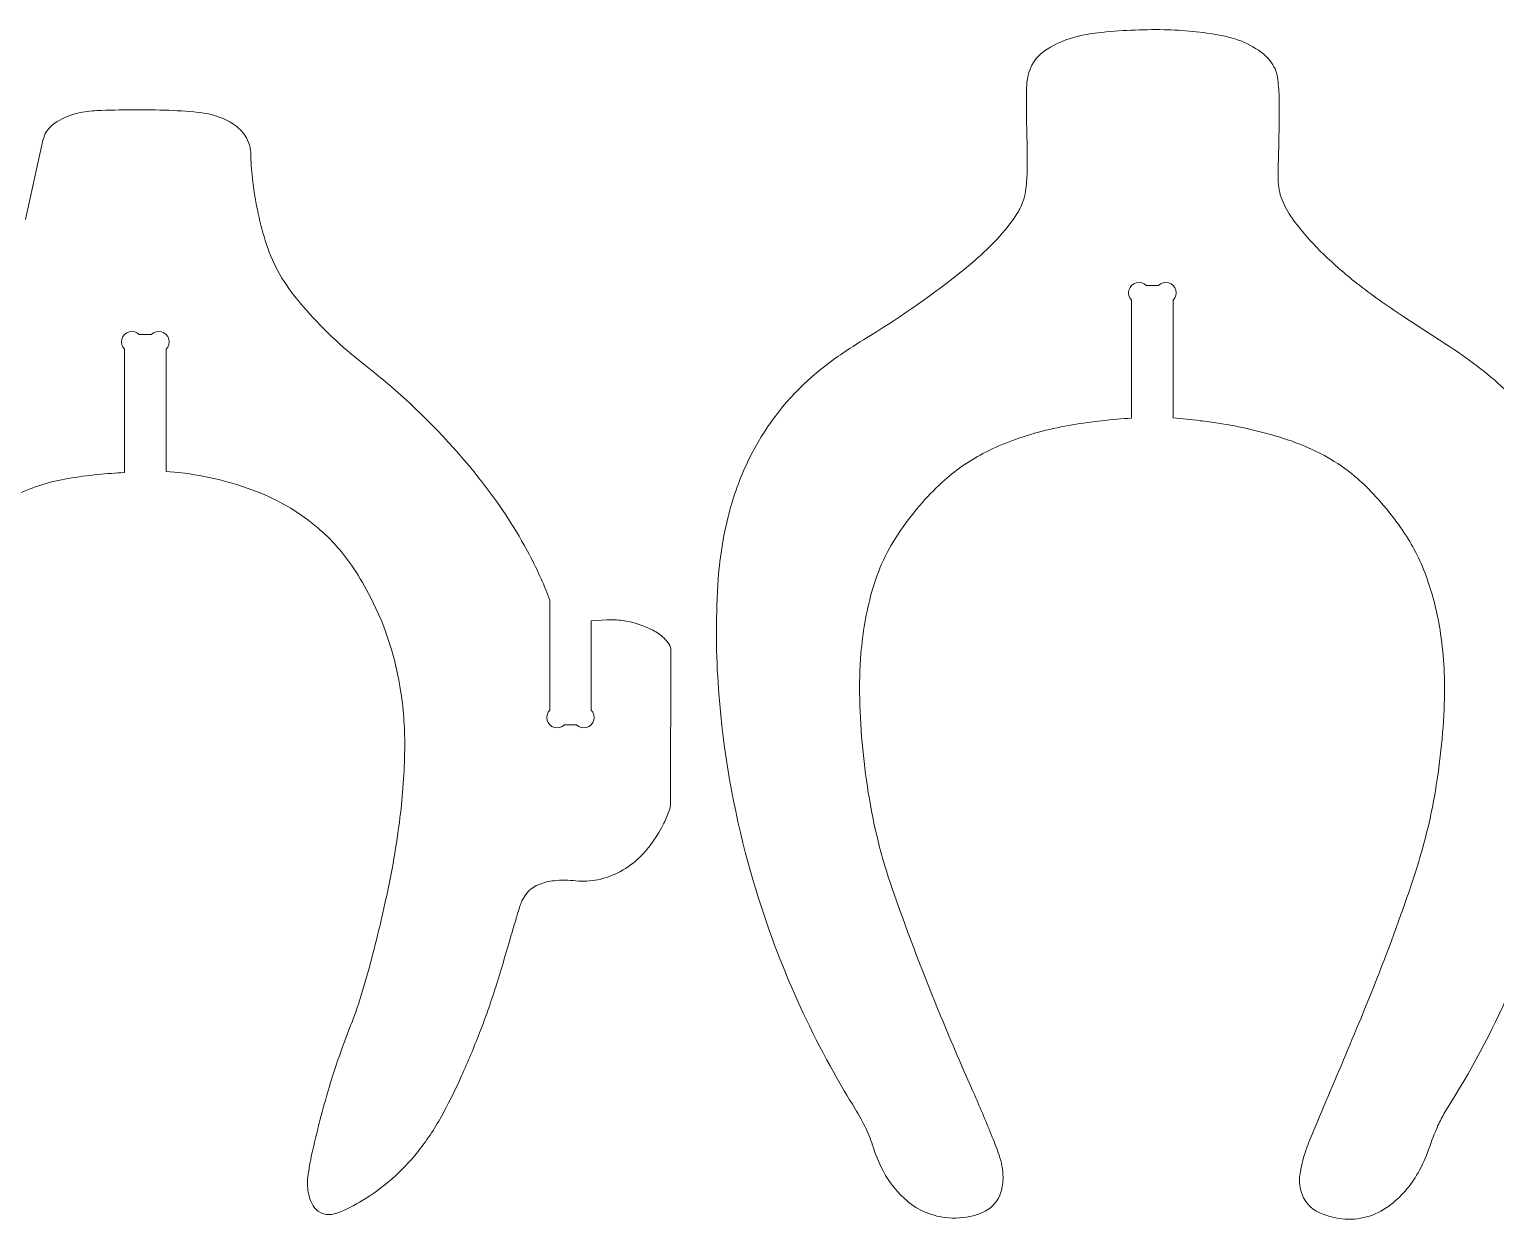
# Model space of a CAD drawing. Header units: centimetres. Extents: x -10.7 to 10.9, y -7.9 to 10.7.
# Drawn here: x -2.41 to 1.682, y 7.392 to 10.717 of the extents above; entities that cross this region are included whole.
import ezdxf

# ---------------------------------------------------------------- set-up
doc = ezdxf.new("R2010")
doc.units = ezdxf.units.CM
doc.header["$MEASUREMENT"] = 0
doc.layers.add('Capa 1', color=7, linetype='Continuous')

msp = doc.modelspace()

# ---------------------------------------------------------------- linework, layer by layer
at = {"layer": 'Capa 1', "color": 250, "lineweight": 18}
for points, knots in [([(0.66636, 9.63165), (0.61108, 9.62808), (0.55598, 9.62183), (0.50129, 9.61294), (0.50129, 9.61294), (0.44423, 9.60366), (0.38822, 9.58901), (0.33393, 9.56913), (0.33393, 9.56913), (0.30843, 9.5598), (0.28349, 9.54897), (0.25927, 9.53669), (0.25927, 9.53669), (0.21768, 9.51559), (0.17898, 9.48927), (0.1441, 9.45832), (0.1441, 9.45832), (0.1222, 9.43887), (0.10156, 9.41808), (0.08231, 9.39603), (0.08231, 9.39603), (0.06049, 9.37106), (0.04008, 9.34491), (0.02119, 9.31766), (0.02119, 9.31766), (-0.01519, 9.2652), (-0.04236, 9.20692), (-0.05916, 9.14531), (-0.05916, 9.14531), (-0.07439, 9.08941), (-0.08437, 9.03221), (-0.08893, 8.97445), (-0.08893, 8.97445), (-0.0923, 8.93212), (-0.09346, 8.88964), (-0.09242, 8.84717), (-0.09242, 8.84717), (-0.09014, 8.7539), (-0.08119, 8.66094), (-0.06564, 8.56896), (-0.06564, 8.56896), (-0.05029, 8.47832), (-0.02718, 8.3892), (0.00345, 8.30252), (0.00345, 8.30252), (0.04385, 8.18824), (0.08717, 8.075), (0.13338, 7.96293), (0.13338, 7.96293), (0.16373, 7.88935), (0.19508, 7.8162), (0.22744, 7.74347), (0.22744, 7.74347), (0.24487, 7.70432), (0.26158, 7.66484), (0.27757, 7.62509), (0.27757, 7.62509), (0.28431, 7.60835), (0.29061, 7.59147), (0.2965, 7.57443), (0.2965, 7.57443), (0.30335, 7.55459), (0.30706, 7.53381), (0.30753, 7.51285), (0.30753, 7.51285), (0.30784, 7.49869), (0.30579, 7.48456), (0.3015, 7.47107), (0.3015, 7.47107), (0.29426, 7.44834), (0.27845, 7.42934), (0.25743, 7.41806), (0.25743, 7.41806), (0.24694, 7.41245), (0.23577, 7.40818), (0.22421, 7.40535), (0.22421, 7.40535), (0.19887, 7.39918), (0.17266, 7.39753), (0.14675, 7.40046), (0.14675, 7.40046), (0.10404, 7.40531), (0.06401, 7.42378), (0.0326, 7.45311), (0.0326, 7.45311), (0.00522, 7.47868), (-0.01724, 7.50909), (-0.03361, 7.54278), (-0.03361, 7.54278), (-0.04187, 7.55975), (-0.04878, 7.57734), (-0.05428, 7.5954), (-0.05428, 7.5954), (-0.05978, 7.61344), (-0.06661, 7.63107), (-0.07471, 7.64811), (-0.07471, 7.64811), (-0.0838, 7.66726), (-0.09398, 7.68588), (-0.10518, 7.70389), (-0.10518, 7.70389), (-0.12596, 7.73729), (-0.14596, 7.77118), (-0.16515, 7.80553), (-0.16515, 7.80553), (-0.27266, 7.99794), (-0.35526, 8.20331), (-0.41089, 8.41657), (-0.41089, 8.41657), (-0.4516, 8.57263), (-0.47735, 8.73222), (-0.48778, 8.89315), (-0.48778, 8.89315), (-0.49404, 8.98961), (-0.49385, 9.08639), (-0.48722, 9.18283), (-0.48722, 9.18283), (-0.48275, 9.24803), (-0.47185, 9.31263), (-0.45465, 9.3757), (-0.45465, 9.3757), (-0.4412, 9.42506), (-0.4231, 9.47307), (-0.40057, 9.51902), (-0.40057, 9.51902), (-0.36016, 9.60153), (-0.30448, 9.67567), (-0.23653, 9.73748), (-0.23653, 9.73748), (-0.20631, 9.76499), (-0.17406, 9.79016), (-0.14004, 9.81281), (-0.14004, 9.81281), (-0.11446, 9.82984), (-0.08856, 9.8464), (-0.06233, 9.86244), (-0.06233, 9.86244), (0.02689, 9.91708), (0.11261, 9.97723), (0.19431, 10.0426), (0.19431, 10.0426), (0.22492, 10.06709), (0.25398, 10.09344), (0.28136, 10.12148), (0.28136, 10.12148), (0.30426, 10.14492), (0.32502, 10.17035), (0.34343, 10.19745), (0.34343, 10.19745), (0.35157, 10.20943), (0.35817, 10.22238), (0.36308, 10.23599), (0.36308, 10.23599), (0.36646, 10.24536), (0.36886, 10.25503), (0.37024, 10.26489), (0.37024, 10.26489), (0.37274, 10.28278), (0.37423, 10.30079), (0.37468, 10.31884), (0.37468, 10.31884), (0.37536, 10.34573), (0.3753, 10.37261), (0.37451, 10.3995), (0.37451, 10.3995), (0.37304, 10.4494), (0.37257, 10.49934), (0.3731, 10.54926), (0.3731, 10.54926), (0.37324, 10.56248), (0.37474, 10.57563), (0.37757, 10.58854), (0.37757, 10.58854), (0.38195, 10.6086), (0.39191, 10.62702), (0.40629, 10.6417), (0.40629, 10.6417), (0.41611, 10.65172), (0.42731, 10.6603), (0.43956, 10.66719), (0.43956, 10.66719), (0.46182, 10.67972), (0.48565, 10.68931), (0.51038, 10.6957), (0.51038, 10.6957), (0.53076, 10.70097), (0.55147, 10.70477), (0.57238, 10.70709), (0.57238, 10.70709), (0.63363, 10.71389), (0.69524, 10.71678), (0.75683, 10.71575), (0.75683, 10.71575), (0.8103, 10.71487), (0.86362, 10.70946), (0.91618, 10.6996), (0.91618, 10.6996), (0.93475, 10.69611), (0.953, 10.69096), (0.97067, 10.68421), (0.97067, 10.68421), (0.99396, 10.6753), (1.01571, 10.66272), (1.03505, 10.64698), (1.03505, 10.64698), (1.04852, 10.63598), (1.05928, 10.62201), (1.06646, 10.60616), (1.06646, 10.60616), (1.06973, 10.59894), (1.07198, 10.59128), (1.07313, 10.58342), (1.07313, 10.58342), (1.07583, 10.56507), (1.07742, 10.54655), (1.07791, 10.52801), (1.07791, 10.52801), (1.07844, 10.50788), (1.07857, 10.48775), (1.07831, 10.46761), (1.07831, 10.46761), (1.07772, 10.42477), (1.07674, 10.38191), (1.07535, 10.33908), (1.07535, 10.33908), (1.07482, 10.32295), (1.07488, 10.30682), (1.07552, 10.29071), (1.07552, 10.29071), (1.07628, 10.27118), (1.08081, 10.25197), (1.08888, 10.23416), (1.08888, 10.23416), (1.09684, 10.21651), (1.10669, 10.1998), (1.11825, 10.18427), (1.11825, 10.18427), (1.14338, 10.15053), (1.17115, 10.11884), (1.20132, 10.08952), (1.20132, 10.08952), (1.23082, 10.06084), (1.26185, 10.0338), (1.29426, 10.00847), (1.29426, 10.00847), (1.33594, 9.97589), (1.37898, 9.94509), (1.42325, 9.91612)], [0, 0, 0, 0, 0.015873, 0.015873, 0.015873, 0.015873, 0.031746, 0.031746, 0.031746, 0.031746, 0.047619, 0.047619, 0.047619, 0.047619, 0.0634921, 0.0634921, 0.0634921, 0.0634921, 0.0793651, 0.0793651, 0.0793651, 0.0793651, 0.0952381, 0.0952381, 0.0952381, 0.0952381, 0.1111111, 0.1111111, 0.1111111, 0.1111111, 0.1269841, 0.1269841, 0.1269841, 0.1269841, 0.1428571, 0.1428571, 0.1428571, 0.1428571, 0.1587302, 0.1587302, 0.1587302, 0.1587302, 0.1746032, 0.1746032, 0.1746032, 0.1746032, 0.1904762, 0.1904762, 0.1904762, 0.1904762, 0.2063492, 0.2063492, 0.2063492, 0.2063492, 0.2222222, 0.2222222, 0.2222222, 0.2222222, 0.2380952, 0.2380952, 0.2380952, 0.2380952, 0.2539683, 0.2539683, 0.2539683, 0.2539683, 0.2698413, 0.2698413, 0.2698413, 0.2698413, 0.2857143, 0.2857143, 0.2857143, 0.2857143, 0.3015873, 0.3015873, 0.3015873, 0.3015873, 0.3174603, 0.3174603, 0.3174603, 0.3174603, 0.3333333, 0.3333333, 0.3333333, 0.3333333, 0.3492063, 0.3492063, 0.3492063, 0.3492063, 0.3650794, 0.3650794, 0.3650794, 0.3650794, 0.3809524, 0.3809524, 0.3809524, 0.3809524, 0.3968254, 0.3968254, 0.3968254, 0.3968254, 0.4126984, 0.4126984, 0.4126984, 0.4126984, 0.4285714, 0.4285714, 0.4285714, 0.4285714, 0.4444444, 0.4444444, 0.4444444, 0.4444444, 0.4603175, 0.4603175, 0.4603175, 0.4603175, 0.4761905, 0.4761905, 0.4761905, 0.4761905, 0.4920635, 0.4920635, 0.4920635, 0.4920635, 0.5079365, 0.5079365, 0.5079365, 0.5079365, 0.5238095, 0.5238095, 0.5238095, 0.5238095, 0.5396825, 0.5396825, 0.5396825, 0.5396825, 0.5555556, 0.5555556, 0.5555556, 0.5555556, 0.5714286, 0.5714286, 0.5714286, 0.5714286, 0.5873016, 0.5873016, 0.5873016, 0.5873016, 0.6031746, 0.6031746, 0.6031746, 0.6031746, 0.6190476, 0.6190476, 0.6190476, 0.6190476, 0.6349206, 0.6349206, 0.6349206, 0.6349206, 0.6507937, 0.6507937, 0.6507937, 0.6507937, 0.6666667, 0.6666667, 0.6666667, 0.6666667, 0.6825397, 0.6825397, 0.6825397, 0.6825397, 0.6984127, 0.6984127, 0.6984127, 0.6984127, 0.7142857, 0.7142857, 0.7142857, 0.7142857, 0.7301587, 0.7301587, 0.7301587, 0.7301587, 0.7460317, 0.7460317, 0.7460317, 0.7460317, 0.7619048, 0.7619048, 0.7619048, 0.7619048, 0.7777778, 0.7777778, 0.7777778, 0.7777778, 0.7936508, 0.7936508, 0.7936508, 0.7936508, 0.8095238, 0.8095238, 0.8095238, 0.8095238, 0.8253968, 0.8253968, 0.8253968, 0.8253968, 0.8412698, 0.8412698, 0.8412698, 0.8412698, 0.8571429, 0.8571429, 0.8571429, 0.8571429, 0.8730159, 0.8730159, 0.8730159, 0.8730159, 0.8888889, 0.8888889, 0.8888889, 0.8888889, 0.9047619, 0.9047619, 0.9047619, 0.9047619, 0.9206349, 0.9206349, 0.9206349, 0.9206349, 0.9365079, 0.9365079, 0.9365079, 0.9365079, 0.952381, 0.952381, 0.952381, 0.952381, 0.968254, 0.968254, 0.968254, 0.968254, 1, 1, 1, 1]), ([(-2.36771, 10.41989), (-2.36623, 10.42399), (-2.36427, 10.42787), (-2.36185, 10.43149), (-2.36185, 10.43149), (-2.35406, 10.44307), (-2.34374, 10.45277), (-2.33169, 10.45983), (-2.33169, 10.45983), (-2.31388, 10.47028), (-2.29457, 10.478), (-2.27447, 10.48273), (-2.27447, 10.48273), (-2.25708, 10.4868), (-2.23935, 10.48922), (-2.22151, 10.48997), (-2.22151, 10.48997), (-2.1545, 10.49275), (-2.08741, 10.49301), (-2.02037, 10.49077), (-2.02037, 10.49077), (-1.98928, 10.48974), (-1.95824, 10.48727), (-1.92738, 10.48341), (-1.92738, 10.48341), (-1.90436, 10.48055), (-1.88194, 10.47402), (-1.86099, 10.4641), (-1.86099, 10.4641), (-1.84612, 10.45708), (-1.83256, 10.4476), (-1.82084, 10.43606), (-1.82084, 10.43606), (-1.80732, 10.42277), (-1.79797, 10.40581), (-1.79389, 10.38729), (-1.79389, 10.38729), (-1.79266, 10.38167), (-1.79198, 10.37593), (-1.79187, 10.37017), (-1.79187, 10.37017), (-1.79145, 10.34718), (-1.78994, 10.32422), (-1.78734, 10.30137), (-1.78734, 10.30137), (-1.78064, 10.24247), (-1.76871, 10.1843), (-1.7517, 10.12753), (-1.7517, 10.12753), (-1.74284, 10.09802), (-1.73096, 10.06951), (-1.71622, 10.04247), (-1.71622, 10.04247), (-1.70157, 10.01561), (-1.68447, 9.99015), (-1.66512, 9.96643), (-1.66512, 9.96643), (-1.61561, 9.90571), (-1.56014, 9.85013), (-1.49951, 9.8005)], [0, 0, 0, 0, 0.0625, 0.0625, 0.0625, 0.0625, 0.125, 0.125, 0.125, 0.125, 0.1875, 0.1875, 0.1875, 0.1875, 0.25, 0.25, 0.25, 0.25, 0.3125, 0.3125, 0.3125, 0.3125, 0.375, 0.375, 0.375, 0.375, 0.4375, 0.4375, 0.4375, 0.4375, 0.5, 0.5, 0.5, 0.5, 0.5625, 0.5625, 0.5625, 0.5625, 0.625, 0.625, 0.625, 0.625, 0.6875, 0.6875, 0.6875, 0.6875, 0.75, 0.75, 0.75, 0.75, 0.8125, 0.8125, 0.8125, 0.8125, 0.875, 0.875, 0.875, 0.875, 1, 1, 1, 1]), ([(-2.4206, 10.1859), (-2.4206, 10.1859), (-2.38157, 10.36473), (-2.38157, 10.36473), (-2.38157, 10.36473), (-2.38157, 10.36473), (-2.37183, 10.40626), (-2.37183, 10.40626), (-2.37183, 10.40626), (-2.37183, 10.40626), (-2.36771, 10.41989), (-2.36771, 10.41989)], [0, 0, 0, 0, 0.25, 0.25, 0.25, 0.25, 0.5, 0.5, 0.5, 0.5, 1, 1, 1, 1]), ([(0.70733, 10.00205), (0.70002, 10.00937), (0.68935, 10.01222), (0.67935, 10.00955), (0.67935, 10.00955), (0.66937, 10.00686), (0.66156, 9.99905), (0.65889, 9.98906), (0.65889, 9.98906), (0.6562, 9.97908), (0.65905, 9.9684), (0.66637, 9.9611)], [0, 0, 0, 0, 0.25, 0.25, 0.25, 0.25, 0.5, 0.5, 0.5, 0.5, 1, 1, 1, 1]), ([(0.78222, 9.9611), (0.78953, 9.9684), (0.79238, 9.97908), (0.78971, 9.98906), (0.78971, 9.98906), (0.78702, 9.99905), (0.77922, 10.00686), (0.76922, 10.00955), (0.76922, 10.00955), (0.75924, 10.01222), (0.74858, 10.00937), (0.74126, 10.00205)], [0, 0, 0, 0, 0.25, 0.25, 0.25, 0.25, 0.5, 0.5, 0.5, 0.5, 1, 1, 1, 1]), ([(-2.10292, 9.86501), (-2.11024, 9.87232), (-2.12091, 9.87518), (-2.1309, 9.8725), (-2.1309, 9.8725), (-2.14089, 9.86982), (-2.14869, 9.86201), (-2.15138, 9.85202), (-2.15138, 9.85202), (-2.15406, 9.84203), (-2.1512, 9.83136), (-2.14389, 9.82404)], [0, 0, 0, 0, 0.25, 0.25, 0.25, 0.25, 0.5, 0.5, 0.5, 0.5, 1, 1, 1, 1]), ([(-2.02804, 9.82404), (-2.02072, 9.83136), (-2.01787, 9.84203), (-2.02055, 9.85202), (-2.02055, 9.85202), (-2.02322, 9.86201), (-2.03104, 9.86982), (-2.04103, 9.8725), (-2.04103, 9.8725), (-2.05102, 9.87518), (-2.06168, 9.87232), (-2.06899, 9.86501)], [0, 0, 0, 0, 0.25, 0.25, 0.25, 0.25, 0.5, 0.5, 0.5, 0.5, 1, 1, 1, 1]), ([(-1.97626, 9.47767), (-1.97626, 9.47767), (-1.99395, 9.4796), (-1.99395, 9.4796), (-1.99395, 9.4796), (-1.99395, 9.4796), (-2.02804, 9.4825), (-2.02804, 9.4825), (-2.02804, 9.4825), (-2.02804, 9.4825), (-2.02804, 9.82404), (-2.02804, 9.82404)], [0, 0, 0, 0, 0.25, 0.25, 0.25, 0.25, 0.5, 0.5, 0.5, 0.5, 1, 1, 1, 1]), ([(1.54578, 9.83653), (1.57424, 9.81815), (1.60204, 9.79874), (1.62907, 9.7783), (1.62907, 9.7783), (1.65628, 9.75774), (1.68237, 9.73572), (1.70723, 9.71237), (1.70723, 9.71237), (1.7471, 9.67493), (1.78176, 9.63231), (1.8103, 9.58566), (1.8103, 9.58566), (1.8425, 9.53299), (1.86809, 9.47652), (1.88647, 9.41757), (1.88647, 9.41757), (1.91611, 9.32247), (1.93305, 9.22384), (1.93684, 9.12427), (1.93684, 9.12427), (1.93798, 9.0946), (1.93829, 9.06488), (1.93779, 9.03518), (1.93779, 9.03518), (1.93665, 8.96757), (1.93309, 8.90001), (1.92711, 8.83265), (1.92711, 8.83265), (1.9151, 8.69705), (1.8923, 8.56261), (1.85896, 8.43061), (1.85896, 8.43061), (1.79757, 8.18751), (1.69989, 7.95496), (1.56928, 7.74093)], [0, 0, 0, 0, 0.1, 0.1, 0.1, 0.1, 0.2, 0.2, 0.2, 0.2, 0.3, 0.3, 0.3, 0.3, 0.4, 0.4, 0.4, 0.4, 0.5, 0.5, 0.5, 0.5, 0.6, 0.6, 0.6, 0.6, 0.7, 0.7, 0.7, 0.7, 0.8, 0.8, 0.8, 0.8, 1, 1, 1, 1]), ([(-1.39832, 9.71807), (-1.30966, 9.64108), (-1.22819, 9.55617), (-1.15494, 9.46439), (-1.15494, 9.46439), (-1.10795, 9.40552), (-1.06582, 9.34293), (-1.02897, 9.27724), (-1.02897, 9.27724), (-1.01627, 9.25459), (-1.00429, 9.23154), (-0.99306, 9.20813), (-0.99306, 9.20813), (-0.98308, 9.18733), (-0.97387, 9.16618), (-0.96541, 9.14473)], [0, 0, 0, 0, 0.2, 0.2, 0.2, 0.2, 0.4, 0.4, 0.4, 0.4, 0.6, 0.6, 0.6, 0.6, 1, 1, 1, 1]), ([(1.49514, 7.59056), (1.48738, 7.56783), (1.47751, 7.54588), (1.46566, 7.525), (1.46566, 7.525), (1.44509, 7.48875), (1.41722, 7.45716), (1.38382, 7.43223), (1.38382, 7.43223), (1.34642, 7.4043), (1.29977, 7.39165), (1.25339, 7.39683), (1.25339, 7.39683), (1.23054, 7.3994), (1.20827, 7.4057), (1.18747, 7.41549), (1.18747, 7.41549), (1.1672, 7.42504), (1.15127, 7.44191), (1.14291, 7.46269), (1.14291, 7.46269), (1.13573, 7.48058), (1.13331, 7.50004), (1.13591, 7.51915), (1.13591, 7.51915), (1.13891, 7.54116), (1.14401, 7.56284), (1.15115, 7.58388), (1.15115, 7.58388), (1.15492, 7.59499), (1.15901, 7.60599), (1.16343, 7.61684), (1.16343, 7.61684), (1.17809, 7.65286), (1.19305, 7.68875), (1.20834, 7.72451), (1.20834, 7.72451), (1.24143, 7.80186), (1.27413, 7.87937), (1.30643, 7.95706), (1.30643, 7.95706), (1.34604, 8.05236), (1.38324, 8.14864), (1.41795, 8.24583), (1.41795, 8.24583), (1.43404, 8.29089), (1.4493, 8.33624), (1.46371, 8.38186), (1.46371, 8.38186), (1.48371, 8.44528), (1.49957, 8.50992), (1.51115, 8.57538), (1.51115, 8.57538), (1.52632, 8.66104), (1.53559, 8.7476), (1.53894, 8.83451), (1.53894, 8.83451), (1.54144, 8.89965), (1.53798, 8.96487), (1.5286, 9.02936), (1.5286, 9.02936), (1.52047, 9.08517), (1.50662, 9.13997), (1.48726, 9.19294), (1.48726, 9.19294), (1.47122, 9.23681), (1.44976, 9.27852), (1.42339, 9.3171), (1.42339, 9.3171), (1.41505, 9.32928), (1.40639, 9.34125), (1.3974, 9.35297), (1.3974, 9.35297), (1.37977, 9.37599), (1.3611, 9.39817), (1.34145, 9.41949), (1.34145, 9.41949), (1.32494, 9.43739), (1.3073, 9.4542), (1.28863, 9.46981), (1.28863, 9.46981), (1.26466, 9.48985), (1.23888, 9.50759), (1.21159, 9.52279), (1.21159, 9.52279), (1.17232, 9.54464), (1.13093, 9.5624), (1.08805, 9.57578), (1.08805, 9.57578), (1.02909, 9.59419), (0.96885, 9.60816), (0.90781, 9.61757), (0.90781, 9.61757), (0.89096, 9.62017), (0.87408, 9.62245), (0.85715, 9.62441), (0.85715, 9.62441), (0.8322, 9.6273), (0.80722, 9.62988), (0.78222, 9.63213)], [0, 0, 0, 0, 0.0384615, 0.0384615, 0.0384615, 0.0384615, 0.0769231, 0.0769231, 0.0769231, 0.0769231, 0.1153846, 0.1153846, 0.1153846, 0.1153846, 0.1538462, 0.1538462, 0.1538462, 0.1538462, 0.1923077, 0.1923077, 0.1923077, 0.1923077, 0.2307692, 0.2307692, 0.2307692, 0.2307692, 0.2692308, 0.2692308, 0.2692308, 0.2692308, 0.3076923, 0.3076923, 0.3076923, 0.3076923, 0.3461538, 0.3461538, 0.3461538, 0.3461538, 0.3846154, 0.3846154, 0.3846154, 0.3846154, 0.4230769, 0.4230769, 0.4230769, 0.4230769, 0.4615385, 0.4615385, 0.4615385, 0.4615385, 0.5, 0.5, 0.5, 0.5, 0.5384615, 0.5384615, 0.5384615, 0.5384615, 0.5769231, 0.5769231, 0.5769231, 0.5769231, 0.6153846, 0.6153846, 0.6153846, 0.6153846, 0.6538462, 0.6538462, 0.6538462, 0.6538462, 0.6923077, 0.6923077, 0.6923077, 0.6923077, 0.7307692, 0.7307692, 0.7307692, 0.7307692, 0.7692308, 0.7692308, 0.7692308, 0.7692308, 0.8076923, 0.8076923, 0.8076923, 0.8076923, 0.8461538, 0.8461538, 0.8461538, 0.8461538, 0.8846154, 0.8846154, 0.8846154, 0.8846154, 0.9230769, 0.9230769, 0.9230769, 0.9230769, 1, 1, 1, 1]), ([(-2.14389, 9.47942), (-2.16894, 9.4784), (-2.19396, 9.47662), (-2.2189, 9.47405), (-2.2189, 9.47405), (-2.24666, 9.4712), (-2.27434, 9.46757), (-2.30188, 9.46316), (-2.30188, 9.46316), (-2.35165, 9.45522), (-2.39994, 9.43987), (-2.44516, 9.41762), (-2.44516, 9.41762), (-2.53327, 9.37427), (-2.60878, 9.30911), (-2.66449, 9.22826), (-2.66449, 9.22826), (-2.69417, 9.18521), (-2.71853, 9.13876), (-2.73706, 9.08989), (-2.73706, 9.08989), (-2.75097, 9.0532), (-2.76166, 9.01539), (-2.76899, 8.97685), (-2.76899, 8.97685), (-2.77945, 8.9219), (-2.78582, 8.86627), (-2.78805, 8.81039), (-2.78805, 8.81039), (-2.7922, 8.70694), (-2.78942, 8.60332), (-2.77973, 8.50024), (-2.77973, 8.50024), (-2.77475, 8.44732), (-2.76842, 8.39454), (-2.7607, 8.34194), (-2.7607, 8.34194), (-2.75242, 8.28544), (-2.74279, 8.22914), (-2.73179, 8.17312), (-2.73179, 8.17312), (-2.72254, 8.12603), (-2.71179, 8.07927), (-2.69955, 8.03289), (-2.69955, 8.03289), (-2.69245, 8.00606), (-2.68389, 7.97967), (-2.67386, 7.95379), (-2.67386, 7.95379), (-2.65716, 7.91066), (-2.6401, 7.86766), (-2.6227, 7.8248), (-2.6227, 7.8248), (-2.60529, 7.78192), (-2.58951, 7.73838), (-2.57541, 7.69431), (-2.57541, 7.69431), (-2.56042, 7.64746), (-2.54829, 7.59971), (-2.5391, 7.55138), (-2.5391, 7.55138), (-2.53493, 7.52949), (-2.53374, 7.50712), (-2.53557, 7.48492), (-2.53557, 7.48492), (-2.53662, 7.4723), (-2.5396, 7.45993), (-2.54444, 7.44822), (-2.54444, 7.44822), (-2.55182, 7.43037), (-2.56729, 7.41709), (-2.58605, 7.41249), (-2.58605, 7.41249), (-2.59974, 7.40914), (-2.61399, 7.40855), (-2.62791, 7.41077), (-2.62791, 7.41077), (-2.64707, 7.4138), (-2.66569, 7.41959), (-2.68321, 7.42794), (-2.68321, 7.42794), (-2.70115, 7.43648), (-2.71811, 7.44701), (-2.73373, 7.4593), (-2.73373, 7.4593), (-2.75743, 7.47796), (-2.77974, 7.4983), (-2.80046, 7.52019), (-2.80046, 7.52019), (-2.84253, 7.56463), (-2.88049, 7.61282), (-2.91383, 7.66412), (-2.91383, 7.66412), (-2.95465, 7.72694), (-2.99075, 7.7927), (-3.02184, 7.86086), (-3.02184, 7.86086), (-3.04586, 7.91353), (-3.06756, 7.96724), (-3.08685, 8.02183), (-3.08685, 8.02183), (-3.11049, 8.08866), (-3.13172, 8.15634), (-3.15049, 8.22471)], [0, 0, 0, 0, 0.037037, 0.037037, 0.037037, 0.037037, 0.0740741, 0.0740741, 0.0740741, 0.0740741, 0.1111111, 0.1111111, 0.1111111, 0.1111111, 0.1481481, 0.1481481, 0.1481481, 0.1481481, 0.1851852, 0.1851852, 0.1851852, 0.1851852, 0.2222222, 0.2222222, 0.2222222, 0.2222222, 0.2592593, 0.2592593, 0.2592593, 0.2592593, 0.2962963, 0.2962963, 0.2962963, 0.2962963, 0.3333333, 0.3333333, 0.3333333, 0.3333333, 0.3703704, 0.3703704, 0.3703704, 0.3703704, 0.4074074, 0.4074074, 0.4074074, 0.4074074, 0.4444444, 0.4444444, 0.4444444, 0.4444444, 0.4814815, 0.4814815, 0.4814815, 0.4814815, 0.5185185, 0.5185185, 0.5185185, 0.5185185, 0.5555556, 0.5555556, 0.5555556, 0.5555556, 0.5925926, 0.5925926, 0.5925926, 0.5925926, 0.6296296, 0.6296296, 0.6296296, 0.6296296, 0.6666667, 0.6666667, 0.6666667, 0.6666667, 0.7037037, 0.7037037, 0.7037037, 0.7037037, 0.7407407, 0.7407407, 0.7407407, 0.7407407, 0.7777778, 0.7777778, 0.7777778, 0.7777778, 0.8148148, 0.8148148, 0.8148148, 0.8148148, 0.8518519, 0.8518519, 0.8518519, 0.8518519, 0.8888889, 0.8888889, 0.8888889, 0.8888889, 0.9259259, 0.9259259, 0.9259259, 0.9259259, 1, 1, 1, 1]), ([(-1.5131, 7.93601), (-1.50655, 7.95271), (-1.50042, 7.96958), (-1.49469, 7.98661), (-1.49469, 7.98661), (-1.48356, 8.01971), (-1.47341, 8.05312), (-1.46426, 8.08684), (-1.46426, 8.08684), (-1.44603, 8.15389), (-1.42945, 8.22135), (-1.41454, 8.28921), (-1.41454, 8.28921), (-1.398, 8.36436), (-1.38494, 8.44021), (-1.37539, 8.51656), (-1.37539, 8.51656), (-1.36747, 8.57983), (-1.36308, 8.64347), (-1.36221, 8.70723), (-1.36221, 8.70723), (-1.36151, 8.76037), (-1.36502, 8.81347), (-1.37273, 8.86606), (-1.37273, 8.86606), (-1.38634, 8.95879), (-1.41507, 9.04864), (-1.4578, 9.13205), (-1.4578, 9.13205), (-1.47208, 9.15991), (-1.4879, 9.18691), (-1.50521, 9.21297), (-1.50521, 9.21297), (-1.5331, 9.25496), (-1.56672, 9.29282), (-1.60512, 9.32547), (-1.60512, 9.32547), (-1.65247, 9.36573), (-1.70584, 9.39823), (-1.76333, 9.4218), (-1.76333, 9.4218), (-1.83153, 9.44977), (-1.90311, 9.46855), (-1.97626, 9.47767)], [0, 0, 0, 0, 0.0833333, 0.0833333, 0.0833333, 0.0833333, 0.1666667, 0.1666667, 0.1666667, 0.1666667, 0.25, 0.25, 0.25, 0.25, 0.3333333, 0.3333333, 0.3333333, 0.3333333, 0.4166667, 0.4166667, 0.4166667, 0.4166667, 0.5, 0.5, 0.5, 0.5, 0.5833333, 0.5833333, 0.5833333, 0.5833333, 0.6666667, 0.6666667, 0.6666667, 0.6666667, 0.75, 0.75, 0.75, 0.75, 0.8333333, 0.8333333, 0.8333333, 0.8333333, 1, 1, 1, 1]), ([(-0.96541, 9.14473), (-0.96541, 9.14473), (-0.95869, 9.12796), (-0.95869, 9.12796), (-0.95869, 9.12796), (-0.95869, 9.12796), (-0.95742, 9.12363), (-0.95742, 9.12363), (-0.95742, 9.12363), (-0.95742, 9.12363), (-0.95746, 8.81673), (-0.95746, 8.81673)], [0, 0, 0, 0, 0.25, 0.25, 0.25, 0.25, 0.5, 0.5, 0.5, 0.5, 1, 1, 1, 1]), ([(-0.84162, 8.81673), (-0.84162, 8.81673), (-0.84163, 9.06576), (-0.84163, 9.06576), (-0.84163, 9.06576), (-0.84163, 9.06576), (-0.79854, 9.06851), (-0.79854, 9.06851)], [0, 0, 0, 0, 0.3333333, 0.3333333, 0.3333333, 0.3333333, 1, 1, 1, 1]), ([(-0.79854, 9.06851), (-0.78396, 9.06933), (-0.76933, 9.06873), (-0.75485, 9.06673), (-0.75485, 9.06673), (-0.72507, 9.0626), (-0.69621, 9.05335), (-0.66956, 9.0394), (-0.66956, 9.0394), (-0.65827, 9.03349), (-0.64786, 9.02603), (-0.63865, 9.01722), (-0.63865, 9.01722), (-0.63313, 9.01195), (-0.62824, 9.00602), (-0.62409, 8.99961), (-0.62409, 8.99961), (-0.62186, 8.99616), (-0.62044, 8.99224), (-0.61991, 8.98818)], [0, 0, 0, 0, 0.1666667, 0.1666667, 0.1666667, 0.1666667, 0.3333333, 0.3333333, 0.3333333, 0.3333333, 0.5, 0.5, 0.5, 0.5, 0.6666667, 0.6666667, 0.6666667, 0.6666667, 1, 1, 1, 1]), ([(-0.95746, 8.81673), (-0.96478, 8.80941), (-0.96764, 8.79875), (-0.96496, 8.78875), (-0.96496, 8.78875), (-0.96227, 8.77876), (-0.95447, 8.77095), (-0.94448, 8.76828), (-0.94448, 8.76828), (-0.93449, 8.76559), (-0.92382, 8.76846), (-0.9165, 8.77577)], [0, 0, 0, 0, 0.25, 0.25, 0.25, 0.25, 0.5, 0.5, 0.5, 0.5, 1, 1, 1, 1]), ([(-0.88259, 8.77577), (-0.87526, 8.76846), (-0.8646, 8.76559), (-0.85461, 8.76828), (-0.85461, 8.76828), (-0.84462, 8.77095), (-0.83682, 8.77875), (-0.83413, 8.78875), (-0.83413, 8.78875), (-0.83145, 8.79875), (-0.83431, 8.80941), (-0.84162, 8.81673)], [0, 0, 0, 0, 0.25, 0.25, 0.25, 0.25, 0.5, 0.5, 0.5, 0.5, 1, 1, 1, 1]), ([(-0.62057, 8.5505), (-0.62101, 8.54636), (-0.62195, 8.54229), (-0.62333, 8.53837), (-0.62333, 8.53837), (-0.62785, 8.52556), (-0.63308, 8.51302), (-0.63895, 8.50076), (-0.63895, 8.50076), (-0.65573, 8.46572), (-0.67844, 8.43379), (-0.70602, 8.40642), (-0.70602, 8.40642), (-0.73824, 8.37446), (-0.77908, 8.35255), (-0.82352, 8.34337), (-0.82352, 8.34337), (-0.84355, 8.33922), (-0.86412, 8.33819), (-0.88448, 8.34032), (-0.88448, 8.34032), (-0.90476, 8.34245), (-0.92521, 8.34252), (-0.94551, 8.34054), (-0.94551, 8.34054), (-0.95985, 8.33915), (-0.97392, 8.3357), (-0.98726, 8.33031), (-0.98726, 8.33031), (-1.00849, 8.32173), (-1.02558, 8.3053), (-1.03497, 8.28443), (-1.03497, 8.28443), (-1.03718, 8.27953), (-1.03908, 8.27451), (-1.04069, 8.26938), (-1.04069, 8.26938), (-1.04934, 8.24177), (-1.05768, 8.21404), (-1.0657, 8.18624), (-1.0657, 8.18624), (-1.07736, 8.14591), (-1.08932, 8.10566), (-1.1016, 8.06551), (-1.1016, 8.06551), (-1.11698, 8.01517), (-1.1342, 7.96538), (-1.15318, 7.91626), (-1.15318, 7.91626), (-1.16891, 7.8756), (-1.18573, 7.83536), (-1.20367, 7.7956), (-1.20367, 7.7956), (-1.21893, 7.76174), (-1.23529, 7.72839), (-1.25269, 7.69557), (-1.25269, 7.69557), (-1.27165, 7.65987), (-1.29349, 7.62577), (-1.318, 7.59361), (-1.318, 7.59361), (-1.36003, 7.53849), (-1.4116, 7.49132), (-1.47024, 7.45433), (-1.47024, 7.45433), (-1.4938, 7.43946), (-1.51848, 7.4264), (-1.54404, 7.41527), (-1.54404, 7.41527), (-1.55373, 7.41104), (-1.5642, 7.40884), (-1.57478, 7.40878), (-1.57478, 7.40878), (-1.59226, 7.40866), (-1.60852, 7.4178), (-1.61754, 7.43278), (-1.61754, 7.43278), (-1.6235, 7.44267), (-1.6278, 7.45349), (-1.63026, 7.46478), (-1.63026, 7.46478), (-1.63375, 7.48085), (-1.63451, 7.49739), (-1.63247, 7.51371), (-1.63247, 7.51371), (-1.62975, 7.53564), (-1.62597, 7.55741), (-1.62115, 7.57895), (-1.62115, 7.57895), (-1.60839, 7.63592), (-1.59388, 7.69247), (-1.57765, 7.74854), (-1.57765, 7.74854), (-1.56425, 7.7948), (-1.54913, 7.84057), (-1.53233, 7.8857)], [0, 0, 0, 0, 0.04, 0.04, 0.04, 0.04, 0.08, 0.08, 0.08, 0.08, 0.12, 0.12, 0.12, 0.12, 0.16, 0.16, 0.16, 0.16, 0.2, 0.2, 0.2, 0.2, 0.24, 0.24, 0.24, 0.24, 0.28, 0.28, 0.28, 0.28, 0.32, 0.32, 0.32, 0.32, 0.36, 0.36, 0.36, 0.36, 0.4, 0.4, 0.4, 0.4, 0.44, 0.44, 0.44, 0.44, 0.48, 0.48, 0.48, 0.48, 0.52, 0.52, 0.52, 0.52, 0.56, 0.56, 0.56, 0.56, 0.6, 0.6, 0.6, 0.6, 0.64, 0.64, 0.64, 0.64, 0.68, 0.68, 0.68, 0.68, 0.72, 0.72, 0.72, 0.72, 0.76, 0.76, 0.76, 0.76, 0.8, 0.8, 0.8, 0.8, 0.84, 0.84, 0.84, 0.84, 0.88, 0.88, 0.88, 0.88, 0.92, 0.92, 0.92, 0.92, 1, 1, 1, 1]), ([(1.5406, 7.69431), (1.53328, 7.68254), (1.52681, 7.67024), (1.52124, 7.65754), (1.52124, 7.65754), (1.51159, 7.63559), (1.5029, 7.61325), (1.49514, 7.59056)], [0, 0, 0, 0, 0.3333333, 0.3333333, 0.3333333, 0.3333333, 1, 1, 1, 1])]:
    msp.add_open_spline(points, degree=3, knots=knots, dxfattribs=at)
for points in [[(0.74126, 10.00205), (0.74126, 10.00205), (0.70733, 10.00205), (0.70733, 10.00205)], [(0.66637, 9.9611), (0.66637, 9.9611), (0.66636, 9.63165), (0.66636, 9.63165)], [(0.78222, 9.63213), (0.78222, 9.63213), (0.78222, 9.9611), (0.78222, 9.9611)], [(1.42325, 9.91612), (1.42325, 9.91612), (1.54578, 9.83653), (1.54578, 9.83653)], [(-2.06899, 9.86501), (-2.06899, 9.86501), (-2.10292, 9.86501), (-2.10292, 9.86501)], [(-2.14389, 9.82404), (-2.14389, 9.82404), (-2.14389, 9.47942), (-2.14389, 9.47942)], [(-1.49951, 9.8005), (-1.49951, 9.8005), (-1.44861, 9.75966), (-1.44861, 9.75966)], [(-1.44861, 9.75966), (-1.43152, 9.74619), (-1.41475, 9.73234), (-1.39832, 9.71807)], [(-0.61991, 8.98818), (-0.61991, 8.98818), (-0.62057, 8.5505), (-0.62057, 8.5505)], [(-0.9165, 8.77577), (-0.9165, 8.77577), (-0.88259, 8.77577), (-0.88259, 8.77577)], [(-1.53233, 7.8857), (-1.53233, 7.8857), (-1.5131, 7.93601), (-1.5131, 7.93601)], [(1.56928, 7.74093), (1.56928, 7.74093), (1.5406, 7.69431), (1.5406, 7.69431)]]:
    msp.add_open_spline(points, degree=3, dxfattribs=at)

doc.saveas('drawing.dxf')
